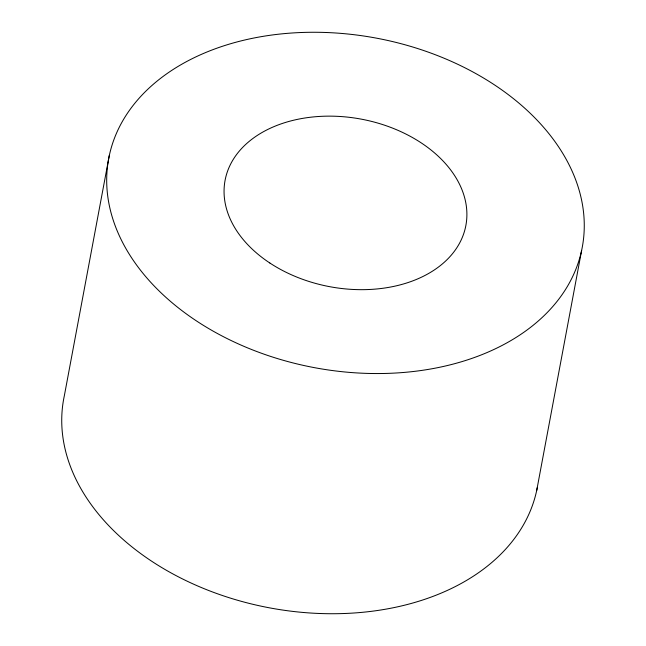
<?xml version="1.0" encoding="UTF-8"?>
<svg xmlns="http://www.w3.org/2000/svg" width="646" height="646" viewBox="0 0 646 646"><rect width="100%" height="100%" fill="white"/><g stroke="black" fill="none" stroke-linecap="round" stroke-linejoin="round"><path stroke-width="0.97" d="M109.311 155.436L64.366 395.618A240.91 167.653 10.6 0 0 267.234 607.41A240.91 167.653 10.6 0 0 537.27 487.657M536.689 490.564L581.634 250.382A240.91 167.653 10.6 0 0 258.037 37.226A240.91 167.653 10.6 0 0 196.755 321.119A240.91 167.653 10.6 0 0 581.634 250.382M269.858 263.019A122.498 85.248 10.6 0 0 465.556 227.045A122.498 85.248 10.6 0 0 301.012 118.662A122.498 85.248 10.6 0 0 269.858 263.019"/></g></svg>
